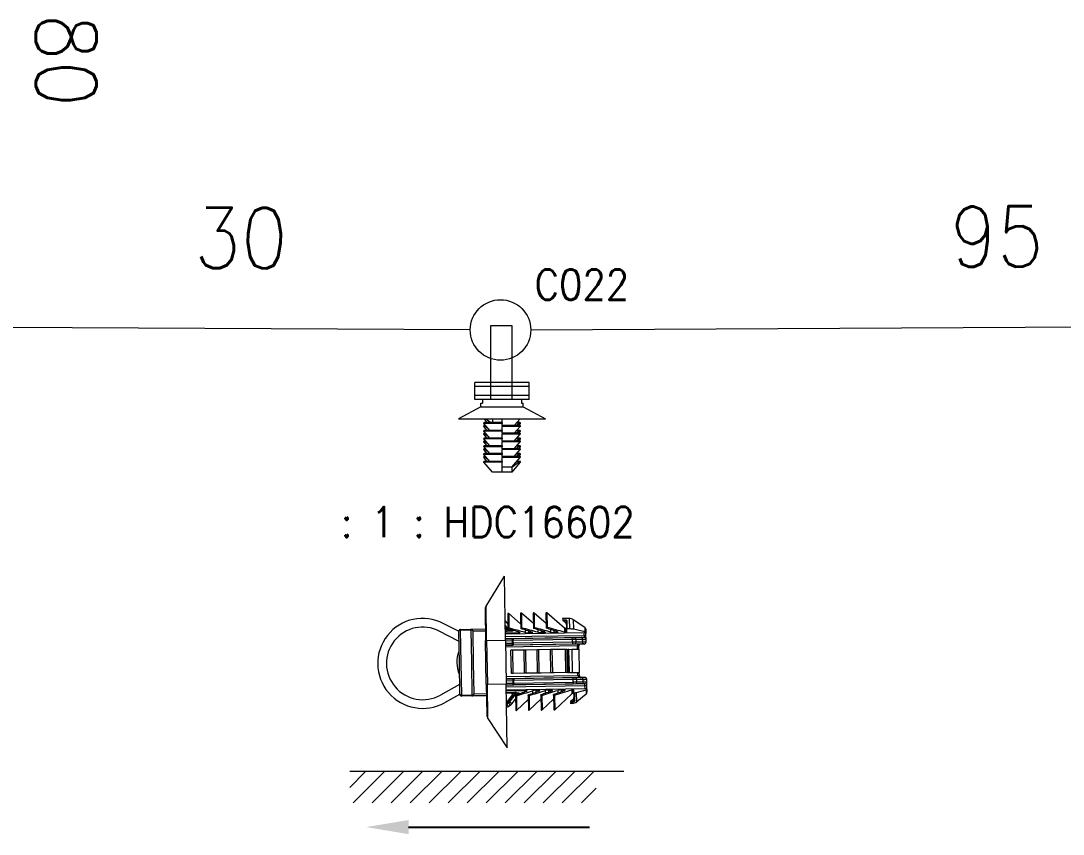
# Model space of a CAD drawing. Header units: inches. Extents: x 47316 to 59086, y 3141 to 11743.
# Drawn here: x 53001.3 to 53087.4, y 9678.4 to 9745.6 of the extents above; entities that cross this region are included whole.
import ezdxf

# ---------------------------------------------------------------- set-up
doc = ezdxf.new("R2010")
doc.units = ezdxf.units.IN
doc.header["$MEASUREMENT"] = 0
doc.styles.get("Standard").update_dxf_attribs({"font": ''})
doc.styles.get('Standard').set_extended_font_data('SimSun')
doc.linetypes.add('_VH_FELT_TAPE', pattern='A,0.4,-0.7,["FELT",Standard,S=0.3,R=0,X=-0.5,Y=-0.15],-0.7', length=1.8)

msp = doc.modelspace()

# ---------------------------------------------------------------- linework, layer by layer
at = {"color": 0, "linetype": '_VH_FELT_TAPE', "lineweight": 15, "ltscale": 5}
for p, q in [((53038.419, 9720.048), (53000.028, 9720.228)), ((53043.419, 9720.05), (53120.137, 9720.461))]:
    msp.add_line(p, q, dxfattribs=at)
at = {"color": 0, "lineweight": 15}
for p, q in [((53041.895, 9720.366), (53040.101, 9720.381)), ((53040.101, 9720.381), (53040.101, 9714.295)), ((53041.895, 9714.295), (53041.895, 9720.366)), ((53039.73, 9697.214), (53041.246, 9699.682)), ((53041.333, 9694.393), (53041.246, 9699.682)), ((53039.642, 9696.891), (53039.683, 9694.366)), ((53039.777, 9694.367), (53039.73, 9697.214)), ((53041.306, 9696.009), (53041.536, 9695.714)), ((53041.522, 9696.571), (53041.541, 9695.391)), ((53041.524, 9696.451), (53041.536, 9695.714)), ((53041.598, 9696.606), (53041.618, 9695.403)), ((53042.586, 9695.745), (53041.598, 9696.606)), ((53042.572, 9696.588), (53042.591, 9695.408)), ((53042.574, 9696.468), (53042.586, 9695.745)), ((53042.648, 9696.623), (53042.667, 9695.42)), ((53043.636, 9695.762), (53042.648, 9696.623)), ((53043.622, 9696.605), (53043.641, 9695.425)), ((53043.624, 9696.485), (53043.636, 9695.762)), ((53043.698, 9696.64), (53043.717, 9695.437)), ((53044.686, 9695.78), (53043.698, 9696.64)), ((53044.672, 9696.622), (53044.691, 9695.442)), ((53044.674, 9696.502), (53044.686, 9695.78)), ((53044.747, 9696.658), (53044.767, 9695.454)), ((53046.204, 9695.388), (53044.747, 9696.658)), ((53046.599, 9696.19), (53046.059, 9696.181)), ((53046.059, 9696.181), (53046.061, 9696.083)), ((53046.061, 9696.083), (53046.211, 9696.085)), ((53046.061, 9696.083), (53046.061, 9696.058)), ((53046.212, 9696.029), (53046.075, 9696.026)), ((53046.214, 9695.905), (53046.077, 9696.025)), ((53046.211, 9696.085), (53046.28, 9696.082)), ((53046.211, 9696.085), (53046.212, 9696.029)), ((53046.295, 9696.017), (53046.212, 9696.029)), ((53046.214, 9695.905), (53046.212, 9696.029)), ((53046.28, 9696.082), (53046.34, 9696.07)), ((53046.338, 9695.993), (53046.295, 9696.017)), ((53046.34, 9696.07), (53046.387, 9696.049)), ((53046.387, 9696.049), (53046.413, 9696.023)), ((53046.413, 9696.023), (53046.422, 9695.992)), ((53046.599, 9696.19), (53046.613, 9695.325)), ((53046.941, 9696.09), (53046.954, 9695.296)), ((53047.898, 9695.454), (53046.941, 9696.09)), ((53037.463, 9694.326), (53035.865, 9695.148)), ((53037.453, 9695.141), (53036.195, 9695.788)), ((53037.628, 9695.292), (53038.467, 9695.306)), ((53037.628, 9695.292), (53037.629, 9695.22)), ((53038.469, 9695.234), (53037.629, 9695.22)), ((53037.673, 9692.533), (53037.629, 9695.22)), ((53038.467, 9695.306), (53039.667, 9695.326)), ((53038.467, 9695.306), (53038.469, 9695.234)), ((53038.469, 9695.234), (53038.513, 9692.546)), ((53039.67, 9695.146), (53038.65, 9695.129)), ((53041.313, 9695.61), (53041.621, 9695.215)), ((53041.315, 9695.46), (53041.508, 9695.213)), ((53041.44, 9695.244), (53041.318, 9695.318)), ((53041.334, 9695.161), (53041.32, 9695.164)), ((53041.471, 9695.141), (53041.321, 9695.138)), ((53041.482, 9695.223), (53041.44, 9695.244)), ((53041.509, 9695.14), (53041.471, 9695.141)), ((53041.508, 9695.213), (53041.482, 9695.223)), ((53041.508, 9695.213), (53041.621, 9695.215)), ((53041.509, 9695.14), (53041.508, 9695.213)), ((53041.622, 9695.142), (53041.509, 9695.14)), ((53041.542, 9695.393), (53041.541, 9695.391)), ((53041.541, 9695.391), (53041.542, 9695.352)), ((53041.543, 9695.394), (53041.542, 9695.393)), ((53041.546, 9695.397), (53041.543, 9695.394)), ((53041.557, 9695.402), (53041.546, 9695.397)), ((53041.587, 9695.406), (53041.557, 9695.402)), ((53041.621, 9695.215), (53041.622, 9695.142)), ((53041.661, 9695.211), (53041.621, 9695.215)), ((53041.671, 9695.144), (53041.622, 9695.142)), ((53041.861, 9695.147), (53041.671, 9695.144)), ((53041.86, 9695.177), (53041.861, 9695.147)), ((53042.592, 9695.41), (53042.591, 9695.408)), ((53042.591, 9695.408), (53042.592, 9695.369)), ((53042.593, 9695.411), (53042.592, 9695.41)), ((53042.596, 9695.414), (53042.593, 9695.411)), ((53042.607, 9695.419), (53042.596, 9695.414)), ((53042.637, 9695.423), (53042.607, 9695.419)), ((53042.962, 9695.245), (53042.966, 9695.033)), ((53043.224, 9695.162), (53043.227, 9695.004)), ((53043.642, 9695.427), (53043.641, 9695.425)), ((53043.641, 9695.425), (53043.642, 9695.387)), ((53043.643, 9695.429), (53043.642, 9695.427)), ((53043.646, 9695.432), (53043.643, 9695.429)), ((53043.656, 9695.436), (53043.646, 9695.432)), ((53043.687, 9695.44), (53043.656, 9695.436)), ((53044.012, 9695.262), (53044.015, 9695.051)), ((53044.274, 9695.179), (53044.277, 9695.021)), ((53044.692, 9695.444), (53044.691, 9695.442)), ((53044.691, 9695.442), (53044.692, 9695.404)), ((53044.696, 9695.449), (53044.692, 9695.446)), ((53044.692, 9695.446), (53044.692, 9695.444)), ((53044.706, 9695.453), (53044.696, 9695.449)), ((53044.737, 9695.458), (53044.706, 9695.453)), ((53045.062, 9695.28), (53045.065, 9695.068)), ((53045.324, 9695.196), (53045.327, 9695.039)), ((53046.204, 9695.388), (53046.21, 9695.058)), ((53046.316, 9695.817), (53046.214, 9695.905)), ((53046.312, 9695.375), (53046.245, 9695.374)), ((53046.245, 9695.374), (53046.25, 9695.054)), ((53046.312, 9695.375), (53046.318, 9695.055)), ((53046.357, 9695.967), (53046.338, 9695.993)), ((53046.363, 9695.938), (53046.357, 9695.967)), ((53046.363, 9695.938), (53046.374, 9695.301)), ((53046.376, 9695.307), (53046.374, 9695.303)), ((53046.374, 9695.303), (53046.374, 9695.301)), ((53046.374, 9695.301), (53046.377, 9695.076)), ((53046.381, 9695.311), (53046.376, 9695.307)), ((53046.398, 9695.317), (53046.381, 9695.311)), ((53046.433, 9695.322), (53046.398, 9695.317)), ((53046.433, 9695.322), (53046.422, 9695.992)), ((53046.613, 9695.325), (53046.433, 9695.322)), ((53047.898, 9695.454), (53047.904, 9695.099)), ((53047.979, 9695.307), (53047.983, 9695.05)), ((53037.451, 9695.109), (53037.493, 9692.53)), ((53038.693, 9692.549), (53038.65, 9695.129)), ((53039.683, 9694.366), (53039.777, 9694.367)), ((53039.742, 9690.766), (53039.683, 9694.366)), ((53039.777, 9694.367), (53041.333, 9694.393)), ((53039.777, 9694.367), (53039.836, 9690.768)), ((53042.427, 9694.991), (53041.323, 9694.973)), ((53047.834, 9695.01), (53041.324, 9694.903)), ((53047.838, 9694.768), (53041.328, 9694.662)), ((53047.84, 9694.618), (53041.331, 9694.512)), ((53041.331, 9694.502), (53041.89, 9694.512)), ((53041.333, 9694.393), (53041.392, 9690.793)), ((53041.334, 9694.352), (53041.906, 9694.362)), ((53041.89, 9694.512), (53041.958, 9694.513)), ((53041.906, 9694.362), (53041.961, 9694.363)), ((53041.91, 9694.147), (53041.906, 9694.362)), ((53046.858, 9694.593), (53041.958, 9694.513)), ((53041.958, 9694.513), (53041.961, 9694.363)), ((53046.861, 9694.443), (53041.961, 9694.363)), ((53041.964, 9694.148), (53041.961, 9694.363)), ((53042.427, 9694.991), (53042.426, 9695.064)), ((53042.482, 9694.998), (53042.427, 9694.991)), ((53042.503, 9695.006), (53042.482, 9694.998)), ((53042.513, 9695.013), (53042.503, 9695.006)), ((53042.515, 9695.017), (53042.513, 9695.013)), ((53042.517, 9695.023), (53042.515, 9695.017)), ((53042.516, 9695.027), (53042.517, 9695.023)), ((53043.477, 9695.008), (53043.227, 9695.004)), ((53043.477, 9695.008), (53043.476, 9695.081)), ((53043.532, 9695.016), (53043.477, 9695.008)), ((53043.553, 9695.024), (53043.532, 9695.016)), ((53043.562, 9695.031), (53043.553, 9695.024)), ((53043.565, 9695.034), (53043.562, 9695.031)), ((53043.567, 9695.04), (53043.565, 9695.034)), ((53043.566, 9695.045), (53043.567, 9695.04)), ((53044.527, 9695.026), (53044.277, 9695.021)), ((53044.527, 9695.026), (53044.526, 9695.099)), ((53044.582, 9695.033), (53044.527, 9695.026)), ((53044.603, 9695.041), (53044.582, 9695.033)), ((53044.612, 9695.048), (53044.603, 9695.041)), ((53044.615, 9695.052), (53044.612, 9695.048)), ((53044.615, 9695.062), (53044.617, 9695.057)), ((53044.617, 9695.057), (53044.615, 9695.052)), ((53045.577, 9695.043), (53045.327, 9695.039)), ((53045.577, 9695.043), (53045.576, 9695.116)), ((53045.634, 9695.051), (53045.577, 9695.043)), ((53045.653, 9695.058), (53045.634, 9695.051)), ((53045.641, 9695.095), (53045.661, 9695.085)), ((53045.662, 9695.065), (53045.653, 9695.058)), ((53045.661, 9695.085), (53045.665, 9695.079)), ((53045.665, 9695.069), (53045.662, 9695.065)), ((53045.665, 9695.079), (53045.666, 9695.074)), ((53045.666, 9695.074), (53045.665, 9695.069)), ((53046.318, 9695.055), (53046.25, 9695.054)), ((53046.354, 9695.06), (53046.318, 9695.055)), ((53046.368, 9695.065), (53046.354, 9695.06)), ((53046.374, 9695.07), (53046.368, 9695.065)), ((53046.376, 9695.072), (53046.374, 9695.07)), ((53046.377, 9695.076), (53046.376, 9695.072)), ((53047.096, 9694.598), (53046.858, 9694.593)), ((53046.861, 9694.443), (53046.858, 9694.593)), ((53047.178, 9694.449), (53046.861, 9694.443)), ((53046.864, 9694.228), (53046.861, 9694.443)), ((53047.629, 9694.609), (53047.096, 9694.598)), ((53047.711, 9694.461), (53047.178, 9694.449)), ((53047.182, 9694.233), (53047.178, 9694.449)), ((53047.714, 9694.239), (53047.711, 9694.461)), ((53047.838, 9694.768), (53047.834, 9695.01)), ((53047.988, 9694.771), (53047.838, 9694.768)), ((53047.838, 9694.768), (53047.84, 9694.618)), ((53047.84, 9694.616), (53047.84, 9694.618)), ((53047.954, 9695.083), (53047.904, 9695.099)), ((53047.974, 9695.069), (53047.954, 9695.083)), ((53047.979, 9695.062), (53047.974, 9695.069)), ((53047.983, 9695.05), (53047.979, 9695.062)), ((53047.983, 9695.05), (53047.984, 9694.962)), ((53047.988, 9694.771), (53047.984, 9694.962)), ((53047.992, 9694.471), (53047.988, 9694.771)), ((53047.992, 9694.469), (53047.992, 9694.471)), ((53047.996, 9694.24), (53047.992, 9694.469)), ((53041.337, 9694.138), (53041.91, 9694.147)), ((53041.339, 9693.988), (53041.899, 9693.997)), ((53047.549, 9694.08), (53041.34, 9693.978)), ((53047.281, 9693.926), (53041.342, 9693.828)), ((53041.933, 9693.563), (53041.788, 9693.56)), ((53041.819, 9691.641), (53041.788, 9693.56)), ((53041.899, 9693.997), (53041.967, 9693.998)), ((53041.91, 9694.147), (53041.964, 9694.148)), ((53042.867, 9693.578), (53041.933, 9693.563)), ((53041.964, 9691.643), (53041.933, 9693.563)), ((53046.864, 9694.228), (53041.964, 9694.148)), ((53041.964, 9694.148), (53041.967, 9693.998)), ((53046.866, 9694.078), (53041.967, 9693.998)), ((53043.013, 9693.58), (53042.867, 9693.578)), ((53042.899, 9691.658), (53042.867, 9693.578)), ((53043.947, 9693.596), (53043.013, 9693.58)), ((53043.044, 9691.661), (53043.013, 9693.58)), ((53044.093, 9693.598), (53043.947, 9693.596)), ((53043.979, 9691.676), (53043.947, 9693.596)), ((53045.057, 9693.614), (53044.093, 9693.598)), ((53044.124, 9691.678), (53044.093, 9693.598)), ((53045.202, 9693.616), (53045.057, 9693.614)), ((53045.089, 9691.694), (53045.057, 9693.614)), ((53046.29, 9693.634), (53045.202, 9693.616)), ((53045.234, 9691.697), (53045.202, 9693.616)), ((53046.419, 9693.636), (53046.29, 9693.634)), ((53046.321, 9691.714), (53046.29, 9693.634)), ((53046.419, 9693.636), (53046.506, 9693.638)), ((53046.451, 9691.717), (53046.419, 9693.636)), ((53046.582, 9693.639), (53046.506, 9693.638)), ((53046.537, 9691.718), (53046.506, 9693.638)), ((53046.582, 9693.639), (53046.806, 9693.643)), ((53046.614, 9691.719), (53046.582, 9693.639)), ((53046.806, 9693.643), (53047.406, 9693.652)), ((53046.806, 9693.643), (53046.837, 9691.723)), ((53047.182, 9694.233), (53046.864, 9694.227)), ((53046.864, 9694.228), (53046.866, 9694.078)), ((53047.105, 9694.081), (53046.866, 9694.078)), ((53047.637, 9694.087), (53047.105, 9694.081)), ((53047.714, 9694.239), (53047.182, 9694.233)), ((53047.29, 9693.963), (53047.281, 9693.926)), ((53047.401, 9693.927), (53047.281, 9693.926)), ((53047.281, 9693.926), (53047.281, 9693.923)), ((53047.401, 9693.925), (53047.281, 9693.923)), ((53047.286, 9693.651), (53047.281, 9693.923)), ((53047.313, 9693.997), (53047.29, 9693.963)), ((53047.348, 9694.026), (53047.313, 9693.997)), ((53047.392, 9694.049), (53047.348, 9694.026)), ((53047.464, 9694.071), (53047.392, 9694.049)), ((53047.401, 9693.926), (53047.401, 9693.925)), ((53047.406, 9693.652), (53047.401, 9693.925)), ((53047.406, 9693.652), (53047.437, 9691.733)), ((53047.54, 9694.08), (53047.464, 9694.071)), ((53047.549, 9694.08), (53047.54, 9694.08)), ((53047.549, 9694.08), (53047.549, 9694.075)), ((53047.849, 9694.08), (53047.549, 9694.075)), ((53047.849, 9694.087), (53047.849, 9694.08)), ((53047.996, 9694.24), (53047.996, 9694.232)), ((53038.735, 9689.97), (53038.693, 9692.549)), ((53037.493, 9692.53), (53037.535, 9689.95)), ((53037.717, 9689.845), (53037.673, 9692.533)), ((53038.513, 9692.546), (53038.557, 9689.859)), ((53045.212, 9691.696), (53044.124, 9691.678)), ((53045.234, 9691.697), (53045.089, 9691.694)), ((53045.362, 9691.699), (53045.212, 9691.696)), ((53046.321, 9691.714), (53045.234, 9691.697)), ((53046.451, 9691.717), (53046.321, 9691.714)), ((53046.451, 9691.717), (53046.537, 9691.718)), ((53046.614, 9691.719), (53046.537, 9691.718)), ((53046.614, 9691.719), (53046.837, 9691.723)), ((53046.837, 9691.723), (53047.437, 9691.733)), ((53047.322, 9691.458), (53047.317, 9691.731)), ((53047.442, 9691.46), (53047.437, 9691.733)), ((53047.322, 9691.456), (53041.383, 9691.358)), ((53047.594, 9691.31), (53041.385, 9691.208)), ((53041.385, 9691.198), (53041.945, 9691.208)), ((53041.388, 9691.048), (53041.961, 9691.058)), ((53041.391, 9690.834), (53041.964, 9690.843)), ((53041.964, 9691.643), (53041.819, 9691.641)), ((53041.945, 9691.208), (53042.012, 9691.209)), ((53041.961, 9691.058), (53042.015, 9691.059)), ((53041.964, 9690.843), (53041.961, 9691.058)), ((53043.052, 9691.661), (53041.964, 9691.643)), ((53041.964, 9690.843), (53042.018, 9690.844)), ((53046.912, 9691.29), (53042.012, 9691.209)), ((53042.012, 9691.209), (53042.015, 9691.059)), ((53046.915, 9691.14), (53042.015, 9691.059)), ((53042.018, 9690.844), (53042.015, 9691.059)), ((53042.018, 9690.844), (53046.918, 9690.925)), ((53042.018, 9690.844), (53042.021, 9690.694)), ((53043.044, 9691.661), (53042.899, 9691.658)), ((53044.132, 9691.678), (53043.044, 9691.661)), ((53043.202, 9691.663), (53043.052, 9691.661)), ((53044.124, 9691.678), (53043.979, 9691.676)), ((53044.282, 9691.681), (53044.132, 9691.678)), ((53047.151, 9691.294), (53046.912, 9691.29)), ((53046.915, 9691.14), (53046.912, 9691.29)), ((53047.233, 9691.146), (53046.915, 9691.14)), ((53046.918, 9690.925), (53046.915, 9691.14)), ((53047.236, 9690.929), (53046.918, 9690.925)), ((53046.918, 9690.925), (53046.921, 9690.775)), ((53047.683, 9691.306), (53047.151, 9691.294)), ((53047.765, 9691.157), (53047.233, 9691.146)), ((53047.236, 9690.929), (53047.233, 9691.146)), ((53047.768, 9690.935), (53047.236, 9690.929)), ((53047.442, 9691.46), (53047.322, 9691.458)), ((53047.442, 9691.459), (53047.322, 9691.456)), ((53047.322, 9691.458), (53047.322, 9691.456)), ((53047.322, 9691.456), (53047.33, 9691.421)), ((53047.33, 9691.421), (53047.352, 9691.39)), ((53047.352, 9691.39), (53047.387, 9691.361)), ((53047.387, 9691.361), (53047.43, 9691.339)), ((53047.43, 9691.339), (53047.505, 9691.318)), ((53047.442, 9691.46), (53047.442, 9691.459)), ((53047.505, 9691.318), (53047.585, 9691.31)), ((53047.585, 9691.31), (53047.594, 9691.31)), ((53047.894, 9691.32), (53047.594, 9691.315)), ((53047.594, 9691.31), (53047.594, 9691.315)), ((53047.768, 9690.935), (53047.765, 9691.157)), ((53047.894, 9691.313), (53047.894, 9691.32)), ((53048.047, 9691.165), (53048.047, 9691.173)), ((53048.05, 9690.936), (53048.047, 9691.165)), ((53048.05, 9690.936), (53048.051, 9690.934)), ((53048.055, 9690.634), (53048.051, 9690.934)), ((53037.522, 9690.733), (53035.953, 9689.859)), ((53038.735, 9689.97), (53039.755, 9689.986)), ((53039.742, 9690.766), (53039.836, 9690.768)), ((53039.742, 9690.766), (53039.784, 9688.242)), ((53039.836, 9690.768), (53041.392, 9690.793)), ((53039.883, 9687.921), (53039.836, 9690.768)), ((53041.479, 9685.504), (53041.392, 9690.793)), ((53047.903, 9690.782), (53041.394, 9690.675)), ((53041.394, 9690.684), (53041.953, 9690.693)), ((53047.905, 9690.632), (53041.396, 9690.525)), ((53041.4, 9690.283), (53047.909, 9690.39)), ((53041.401, 9690.213), (53043.03, 9690.24)), ((53042.058, 9690.059), (53041.404, 9690.048)), ((53041.82, 9690.011), (53041.405, 9690.004)), ((53042.097, 9689.988), (53041.639, 9689.381)), ((53041.676, 9689.281), (53042.212, 9689.99)), ((53041.82, 9690.011), (53041.821, 9690.011)), ((53041.821, 9690.011), (53041.824, 9690.012)), ((53041.824, 9690.012), (53041.843, 9690.014)), ((53041.843, 9690.014), (53041.999, 9690.049)), ((53041.953, 9690.693), (53042.021, 9690.694)), ((53041.999, 9690.049), (53042.058, 9690.059)), ((53046.921, 9690.775), (53042.021, 9690.694)), ((53042.058, 9690.059), (53042.096, 9690.061)), ((53042.071, 9689.976), (53042.097, 9689.988)), ((53042.21, 9690.063), (53042.096, 9690.061)), ((53042.097, 9689.988), (53042.096, 9690.061)), ((53042.212, 9689.99), (53042.097, 9689.988)), ((53042.21, 9690.063), (53042.313, 9690.057)), ((53042.21, 9690.063), (53042.212, 9689.99)), ((53042.212, 9689.99), (53042.281, 9689.997)), ((53042.281, 9689.997), (53042.349, 9689.993)), ((53042.313, 9690.057), (53042.408, 9690.035)), ((53042.349, 9689.993), (53042.406, 9689.974)), ((53042.406, 9689.974), (53042.433, 9689.955)), ((53042.408, 9690.035), (53042.447, 9690.019)), ((53043.088, 9690.234), (53043.03, 9690.24)), ((53043.03, 9690.24), (53043.032, 9690.167)), ((53043.107, 9690.227), (53043.088, 9690.234)), ((53043.096, 9690.19), (53043.116, 9690.201)), ((53043.117, 9690.22), (53043.107, 9690.227)), ((53043.116, 9690.201), (53043.12, 9690.207)), ((53043.119, 9690.217), (53043.117, 9690.22)), ((53043.121, 9690.211), (53043.119, 9690.217)), ((53043.12, 9690.207), (53043.121, 9690.211)), ((53043.57, 9690.215), (53043.573, 9690.004)), ((53043.83, 9690.253), (53044.08, 9690.257)), ((53043.83, 9690.253), (53043.833, 9690.095)), ((53044.138, 9690.251), (53044.08, 9690.257)), ((53044.08, 9690.257), (53044.082, 9690.184)), ((53044.157, 9690.244), (53044.138, 9690.251)), ((53044.146, 9690.207), (53044.165, 9690.218)), ((53044.166, 9690.238), (53044.157, 9690.244)), ((53044.165, 9690.218), (53044.17, 9690.224)), ((53044.169, 9690.234), (53044.166, 9690.238)), ((53044.171, 9690.229), (53044.169, 9690.234)), ((53044.17, 9690.224), (53044.171, 9690.229)), ((53044.62, 9690.233), (53044.623, 9690.021)), ((53044.88, 9690.27), (53045.13, 9690.275)), ((53044.88, 9690.27), (53044.883, 9690.113)), ((53045.188, 9690.269), (53045.13, 9690.275)), ((53045.13, 9690.275), (53045.131, 9690.202)), ((53045.207, 9690.261), (53045.188, 9690.269)), ((53045.196, 9690.225), (53045.215, 9690.235)), ((53045.216, 9690.255), (53045.207, 9690.261)), ((53045.215, 9690.235), (53045.22, 9690.242)), ((53045.219, 9690.251), (53045.216, 9690.255)), ((53045.221, 9690.246), (53045.219, 9690.251)), ((53045.22, 9690.242), (53045.221, 9690.246)), ((53046.818, 9689.967), (53045.404, 9688.651)), ((53045.669, 9690.25), (53045.673, 9690.038)), ((53045.93, 9690.288), (53046.18, 9690.292)), ((53045.93, 9690.288), (53045.932, 9690.13)), ((53046.238, 9690.286), (53046.18, 9690.292)), ((53046.18, 9690.292), (53046.181, 9690.219)), ((53046.257, 9690.279), (53046.238, 9690.286)), ((53046.246, 9690.242), (53046.265, 9690.253)), ((53046.266, 9690.272), (53046.257, 9690.279)), ((53046.265, 9690.253), (53046.27, 9690.259)), ((53046.269, 9690.269), (53046.266, 9690.272)), ((53046.271, 9690.263), (53046.269, 9690.269)), ((53046.27, 9690.259), (53046.271, 9690.263)), ((53046.813, 9690.297), (53046.818, 9689.967)), ((53046.853, 9690.303), (53046.921, 9690.304)), ((53046.853, 9690.303), (53046.858, 9689.983)), ((53046.926, 9689.984), (53046.858, 9689.983)), ((53047.159, 9690.778), (53046.921, 9690.775)), ((53046.958, 9690.3), (53046.921, 9690.304)), ((53046.921, 9690.304), (53046.926, 9689.984)), ((53046.972, 9690.295), (53046.958, 9690.3)), ((53046.978, 9690.291), (53046.972, 9690.295)), ((53046.98, 9690.289), (53046.978, 9690.291)), ((53046.981, 9690.285), (53046.98, 9690.289)), ((53046.985, 9690.073), (53046.981, 9690.285)), ((53046.984, 9690.073), (53046.994, 9689.471)), ((53046.985, 9690.073), (53046.985, 9690.071)), ((53046.985, 9690.071), (53046.987, 9690.068)), ((53046.987, 9690.068), (53046.99, 9690.065)), ((53046.99, 9690.065), (53047.002, 9690.059)), ((53047.002, 9690.059), (53047.045, 9690.054)), ((53047.045, 9690.054), (53047.068, 9690.056)), ((53047.078, 9689.423), (53047.068, 9690.056)), ((53047.691, 9690.784), (53047.159, 9690.778)), ((53047.223, 9689.309), (53047.21, 9690.086)), ((53047.903, 9690.784), (53047.903, 9690.782)), ((53047.905, 9690.632), (53047.903, 9690.782)), ((53048.055, 9690.634), (53047.905, 9690.632)), ((53047.909, 9690.39), (53047.905, 9690.632)), ((53048.036, 9690.321), (53047.993, 9690.303)), ((53047.993, 9690.303), (53047.999, 9689.948)), ((53048.053, 9690.334), (53048.036, 9690.321)), ((53048.057, 9690.341), (53048.053, 9690.334)), ((53048.059, 9690.443), (53048.055, 9690.634)), ((53048.06, 9690.352), (53048.057, 9690.341)), ((53048.06, 9690.352), (53048.059, 9690.443)), ((53048.06, 9690.352), (53048.064, 9690.09)), ((53037.539, 9689.918), (53036.303, 9689.23)), ((53037.717, 9689.845), (53038.557, 9689.859)), ((53037.717, 9689.845), (53037.718, 9689.773)), ((53038.558, 9689.787), (53037.718, 9689.773)), ((53038.557, 9689.859), (53038.558, 9689.787)), ((53039.758, 9689.806), (53038.558, 9689.787)), ((53041.473, 9689.354), (53041.429, 9689.329)), ((53041.429, 9689.329), (53041.472, 9689.25)), ((53041.457, 9689.139), (53041.611, 9689.224)), ((53041.573, 9688.929), (53041.457, 9689.139)), ((53041.517, 9689.275), (53041.472, 9689.25)), ((53041.473, 9689.354), (53041.517, 9689.275)), ((53041.893, 9689.867), (53041.568, 9689.435)), ((53041.639, 9689.381), (53041.568, 9689.435)), ((53041.727, 9689.014), (53041.611, 9689.224)), ((53041.868, 9689.136), (53041.677, 9689.281)), ((53041.868, 9689.136), (53042.163, 9689.527)), ((53041.893, 9689.867), (53041.895, 9689.869)), ((53041.895, 9689.869), (53041.97, 9689.921)), ((53042.158, 9689.812), (53042.158, 9689.85)), ((53042.159, 9689.81), (53042.158, 9689.812)), ((53042.158, 9689.812), (53042.178, 9688.632)), ((53042.16, 9689.808), (53042.159, 9689.81)), ((53042.163, 9689.805), (53042.16, 9689.808)), ((53042.174, 9689.801), (53042.163, 9689.805)), ((53042.204, 9689.798), (53042.174, 9689.801)), ((53042.235, 9689.802), (53042.254, 9688.599)), ((53043.214, 9689.492), (53042.254, 9688.599)), ((53043.208, 9689.829), (53043.207, 9689.867)), ((53043.209, 9689.827), (53043.208, 9689.829)), ((53043.208, 9689.829), (53043.227, 9688.649)), ((53043.21, 9689.825), (53043.209, 9689.827)), ((53043.213, 9689.823), (53043.21, 9689.825)), ((53043.224, 9689.818), (53043.213, 9689.823)), ((53043.254, 9689.815), (53043.224, 9689.818)), ((53043.284, 9689.819), (53043.304, 9688.616)), ((53044.263, 9689.509), (53043.304, 9688.616)), ((53044.258, 9689.846), (53044.257, 9689.885)), ((53044.258, 9689.844), (53044.258, 9689.846)), ((53044.258, 9689.846), (53044.277, 9688.666)), ((53044.259, 9689.843), (53044.258, 9689.844)), ((53044.263, 9689.84), (53044.259, 9689.843)), ((53044.273, 9689.836), (53044.263, 9689.84)), ((53044.304, 9689.832), (53044.273, 9689.836)), ((53044.334, 9689.837), (53044.354, 9688.633)), ((53045.313, 9689.526), (53044.354, 9688.633)), ((53045.308, 9689.863), (53045.307, 9689.902)), ((53045.308, 9689.861), (53045.308, 9689.863)), ((53045.308, 9689.863), (53045.327, 9688.683)), ((53045.309, 9689.86), (53045.308, 9689.861)), ((53045.313, 9689.857), (53045.309, 9689.86)), ((53045.323, 9689.853), (53045.313, 9689.857)), ((53045.354, 9689.85), (53045.323, 9689.853)), ((53045.384, 9689.854), (53045.404, 9688.651)), ((53046.697, 9689.293), (53046.698, 9689.268)), ((53046.848, 9689.271), (53046.698, 9689.268)), ((53046.698, 9689.268), (53046.699, 9689.17)), ((53046.851, 9689.173), (53046.699, 9689.17)), ((53046.71, 9689.325), (53046.847, 9689.327)), ((53046.845, 9689.45), (53046.712, 9689.327)), ((53046.845, 9689.45), (53046.944, 9689.543)), ((53046.847, 9689.327), (53046.845, 9689.45)), ((53046.847, 9689.327), (53046.848, 9689.327)), ((53046.847, 9689.327), (53046.848, 9689.271)), ((53046.848, 9689.327), (53046.889, 9689.334)), ((53046.85, 9689.271), (53046.848, 9689.327)), ((53046.85, 9689.271), (53046.848, 9689.271)), ((53046.919, 9689.28), (53046.85, 9689.271)), ((53046.85, 9689.271), (53046.851, 9689.173)), ((53046.889, 9689.334), (53046.925, 9689.352)), ((53046.983, 9689.305), (53046.919, 9689.28)), ((53046.925, 9689.352), (53046.966, 9689.391)), ((53046.966, 9689.391), (53046.989, 9689.436)), ((53047.032, 9689.339), (53046.983, 9689.305)), ((53046.989, 9689.436), (53046.994, 9689.471)), ((53047.066, 9689.381), (53047.032, 9689.339)), ((53047.078, 9689.423), (53047.066, 9689.381)), ((53047.999, 9689.948), (53047.223, 9689.309)), ((53041.573, 9688.929), (53041.727, 9689.014)), ((53039.883, 9687.921), (53041.479, 9685.504)), ((53028.462, 9683.571), (53051.118, 9683.571, 0)), ((53028.462, 9682.232), (53029.801, 9683.571)), ((53028.744, 9680.942), (53031.372, 9683.571)), ((53030.316, 9680.942), (53032.944, 9683.571)), ((53031.887, 9680.942), (53034.515, 9683.571)), ((53033.459, 9680.942), (53036.087, 9683.571)), ((53035.03, 9680.942), (53037.658, 9683.571)), ((53036.602, 9680.942), (53039.23, 9683.571)), ((53038.173, 9680.942), (53040.801, 9683.571)), ((53039.745, 9680.942), (53042.373, 9683.571)), ((53041.316, 9680.942), (53043.945, 9683.571)), ((53042.888, 9680.942), (53045.516, 9683.571)), ((53044.459, 9680.942), (53047.088, 9683.571)), ((53046.031, 9680.942), (53048.659, 9683.571)), ((53047.603, 9680.942), (53048.824, 9682.164))]:
    msp.add_line(p, q, dxfattribs=at)
at = {"color": 0, "linetype": 'ByBlock', "lineweight": 15, "ltscale": 0.28}
for p, q in [((53043.288, 9715.695), (53038.808, 9715.695)), ((53043.288, 9715.361), (53038.808, 9715.361)), ((53043.288, 9714.628), (53038.808, 9714.628)), ((53043.288, 9714.295), (53038.808, 9714.295))]:
    msp.add_line(p, q, dxfattribs=at)
at = {"color": 0, "linetype": 'ByBlock', "lineweight": 15, "ltscale": 0.020837}
for p, q in [((53038.808, 9715.361), (53038.808, 9715.695)), ((53043.288, 9715.361), (53043.288, 9715.695)), ((53038.808, 9714.295), (53038.808, 9714.628)), ((53043.288, 9714.295), (53043.288, 9714.628))]:
    msp.add_line(p, q, dxfattribs=at)
at = {"color": 0, "linetype": 'ByBlock', "lineweight": 15, "ltscale": 0.045825}
for p, q in [((53038.808, 9714.628), (53038.808, 9715.361)), ((53043.288, 9714.628), (53043.288, 9715.361))]:
    msp.add_line(p, q, dxfattribs=at)
at = {"color": 0, "linetype": 'ByBlock', "lineweight": 15, "ltscale": 0.0025}
for p, q in [((53043.328, 9715.295), (53043.288, 9715.295)), ((53043.328, 9714.775), (53043.288, 9714.775))]:
    msp.add_line(p, q, dxfattribs=at)
at = {"color": 0, "linetype": 'ByBlock', "lineweight": 15, "ltscale": 0.01875}
for p, q in [((53039.424, 9714.295), (53039.424, 9713.995)), ((53042.671, 9714.295), (53042.671, 9713.995)), ((53042.671, 9714.295), (53042.671, 9713.995)), ((53039.288, 9713.695), (53039.288, 9713.995)), ((53042.808, 9713.695), (53042.808, 9713.995))]:
    msp.add_line(p, q, dxfattribs=at)
at = {"color": 0, "linetype": 'ByBlock', "lineweight": 15, "ltscale": 0.130887}
for p, q in [((53039.288, 9713.695), (53037.448, 9712.695)), ((53042.808, 9713.695), (53044.648, 9712.695))]:
    msp.add_line(p, q, dxfattribs=at)
at = {"color": 0, "linetype": 'ByBlock', "lineweight": 15, "ltscale": 0.008542}
for p, q in [((53039.288, 9713.995), (53039.424, 9713.995)), ((53042.671, 9713.995), (53042.808, 9713.995))]:
    msp.add_line(p, q, dxfattribs=at)
at = {"color": 0, "linetype": 'ByBlock', "lineweight": 15, "ltscale": 0.206534}
msp.add_line((53039.288, 9713.695), (53042.592, 9713.695), dxfattribs=at)
at = {"color": 0, "linetype": 'ByBlock', "lineweight": 15, "ltscale": 0.013466}
msp.add_line((53042.592, 9713.695), (53042.808, 9713.695), dxfattribs=at)
at = {"color": 0, "linetype": 'ByBlock', "lineweight": 15, "ltscale": 0.422456}
msp.add_line((53037.448, 9712.695), (53044.207, 9712.695), dxfattribs=at)
at = {"color": 0, "linetype": 'ByBlock', "lineweight": 15, "ltscale": 0.026545}
msp.add_line((53039.829, 9712.375), (53039.55, 9712.695), dxfattribs=at)
at = {"color": 0, "linetype": 'ByBlock', "lineweight": 15, "ltscale": 0.0925}
for p, q in [((53041.048, 9712.375), (53039.568, 9712.375)), ((53041.048, 9711.735), (53039.568, 9711.735)), ((53042.528, 9712.135), (53041.048, 9712.135)), ((53041.048, 9711.095), (53039.568, 9711.095)), ((53042.528, 9711.495), (53041.048, 9711.495)), ((53042.528, 9710.855), (53041.048, 9710.855)), ((53041.048, 9710.455), (53039.568, 9710.455)), ((53041.048, 9709.815), (53039.568, 9709.815)), ((53042.528, 9710.215), (53041.048, 9710.215)), ((53041.048, 9709.175), (53039.568, 9709.175)), ((53042.528, 9709.575), (53041.048, 9709.575))]:
    msp.add_line(p, q, dxfattribs=at)
at = {"color": 0, "linetype": 'ByBlock', "lineweight": 15, "ltscale": 0.034243}
msp.add_line((53039.692, 9712.695), (53040.137, 9712.375), dxfattribs=at)
at = {"color": 0, "linetype": 'ByBlock', "lineweight": 15, "ltscale": 0.02}
msp.add_line((53040.248, 9712.695), (53040.248, 9712.375), dxfattribs=at)
at = {"color": 0, "linetype": 'ByBlock', "lineweight": 15, "ltscale": 0.035001}
msp.add_line((53041.048, 9712.135), (53041.048, 9712.695), dxfattribs=at)
at = {"color": 0, "linetype": 'ByBlock', "lineweight": 15, "ltscale": 0.004144}
for p, q in [((53041.048, 9712.375), (53041.048, 9712.308)), ((53041.048, 9711.495), (53041.048, 9711.428)), ((53041.048, 9711.095), (53041.048, 9711.028)), ((53041.048, 9710.855), (53041.048, 9710.788)), ((53041.048, 9710.455), (53041.048, 9710.388)), ((53041.048, 9710.215), (53041.048, 9710.148)), ((53041.048, 9709.575), (53041.048, 9709.508)), ((53041.048, 9709.175), (53041.048, 9709.108))]:
    msp.add_line(p, q, dxfattribs=at)
at = {"color": 0, "linetype": 'ByBlock', "lineweight": 15, "ltscale": 0.046455}
msp.add_line((53042.057, 9712.135), (53042.546, 9712.695), dxfattribs=at)
at = {"color": 0, "linetype": 'ByBlock', "lineweight": 15, "ltscale": 0.024877}
for p, q in [((53042.181, 9712.135), (53042.504, 9712.367)), ((53042.181, 9711.495), (53042.504, 9711.727)), ((53042.181, 9710.215), (53042.504, 9710.447)), ((53042.181, 9709.575), (53042.504, 9709.807))]:
    msp.add_line(p, q, dxfattribs=at)
at = {"color": 0, "linetype": 'ByBlock', "lineweight": 15, "ltscale": 0.015256}
for p, q in [((53042.26, 9712.367), (53042.504, 9712.367)), ((53042.26, 9711.727), (53042.504, 9711.727)), ((53042.26, 9711.087), (53042.504, 9711.087)), ((53042.26, 9710.447), (53042.504, 9710.447)), ((53042.26, 9709.807), (53042.504, 9709.807)), ((53042.26, 9709.167), (53042.504, 9709.167))]:
    msp.add_line(p, q, dxfattribs=at)
at = {"color": 0, "linetype": 'ByBlock', "lineweight": 15, "ltscale": 0.016319}
for p, q in [((53042.528, 9712.375), (53042.267, 9712.375)), ((53042.528, 9711.735), (53042.267, 9711.735)), ((53042.528, 9711.095), (53042.267, 9711.095)), ((53042.528, 9710.455), (53042.267, 9710.455)), ((53042.528, 9709.815), (53042.267, 9709.815)), ((53042.528, 9709.175), (53042.267, 9709.175))]:
    msp.add_line(p, q, dxfattribs=at)
at = {"color": 0, "linetype": 'ByBlock', "lineweight": 15, "ltscale": 0.027544}
msp.add_line((53044.207, 9712.695), (53044.648, 9712.695), dxfattribs=at)
at = {"color": 0, "linetype": 'ByBlock', "lineweight": 15, "ltscale": 0.094383}
for p, q in [((53041.048, 9712.308), (53039.538, 9712.308)), ((53041.048, 9711.668), (53039.538, 9711.668)), ((53042.558, 9712.068), (53041.048, 9712.068)), ((53041.048, 9711.028), (53039.538, 9711.028)), ((53042.558, 9711.428), (53041.048, 9711.428)), ((53042.558, 9710.788), (53041.048, 9710.788)), ((53041.048, 9710.388), (53039.538, 9710.388)), ((53042.558, 9710.148), (53041.048, 9710.148)), ((53041.048, 9709.748), (53039.538, 9709.748)), ((53041.048, 9709.108), (53039.538, 9709.108)), ((53042.558, 9709.508), (53041.048, 9709.508))]:
    msp.add_line(p, q, dxfattribs=at)
at = {"color": 0, "linetype": 'ByBlock', "lineweight": 15, "ltscale": 0.031825}
for p, q in [((53039.872, 9711.925), (53039.538, 9712.308)), ((53039.872, 9710.645), (53039.538, 9711.028)), ((53039.872, 9710.005), (53039.538, 9710.388))]:
    msp.add_line(p, q, dxfattribs=at)
at = {"color": 0, "linetype": 'ByBlock', "lineweight": 15, "ltscale": 0.027682}
msp.add_line((53039.829, 9711.735), (53039.538, 9712.068), dxfattribs=at)
at = {"color": 0, "linetype": 'ByBlock', "lineweight": 15, "ltscale": 0.031826}
for p, q in [((53039.872, 9711.285), (53039.538, 9711.668)), ((53039.872, 9709.365), (53039.538, 9709.748))]:
    msp.add_line(p, q, dxfattribs=at)
at = {"color": 0, "linetype": 'ByBlock', "lineweight": 15, "ltscale": 0.007573}
for p, q in [((53039.689, 9712.135), (53039.568, 9712.135)), ((53039.689, 9711.495), (53039.568, 9711.495)), ((53039.689, 9710.855), (53039.568, 9710.855)), ((53039.689, 9710.215), (53039.568, 9710.215)), ((53039.689, 9709.575), (53039.568, 9709.575))]:
    msp.add_line(p, q, dxfattribs=at)
at = {"color": 0, "linetype": 'ByBlock', "lineweight": 15, "ltscale": 0.00652}
for p, q in [((53039.591, 9712.127), (53039.695, 9712.127)), ((53039.591, 9711.487), (53039.695, 9711.487)), ((53039.591, 9710.847), (53039.695, 9710.847)), ((53039.591, 9710.207), (53039.695, 9710.207)), ((53039.591, 9709.567), (53039.695, 9709.567))]:
    msp.add_line(p, q, dxfattribs=at)
at = {"color": 0, "linetype": 'ByBlock', "lineweight": 15, "ltscale": 0.021661}
for p, q in [((53039.591, 9712.127), (53039.872, 9711.925)), ((53039.591, 9710.847), (53039.872, 9710.645)), ((53039.591, 9710.207), (53039.872, 9710.005)), ((53039.591, 9709.567), (53039.872, 9709.365))]:
    msp.add_line(p, q, dxfattribs=at)
at = {"color": 0, "linetype": 'ByBlock', "lineweight": 15, "ltscale": 0.015766}
for p, q in [((53040.038, 9711.735), (53039.872, 9711.925)), ((53040.038, 9709.815), (53039.872, 9710.005))]:
    msp.add_line(p, q, dxfattribs=at)
at = {"color": 0, "linetype": 'ByBlock', "lineweight": 15, "ltscale": 0.010857}
for p, q in [((53041.048, 9712.135), (53041.048, 9712.308)), ((53041.048, 9711.495), (53041.048, 9711.668)), ((53041.048, 9710.215), (53041.048, 9710.388)), ((53041.048, 9709.575), (53041.048, 9709.748))]:
    msp.add_line(p, q, dxfattribs=at)
at = {"color": 0, "linetype": 'ByBlock', "lineweight": 15, "ltscale": 0.004143}
for p, q in [((53041.048, 9712.135), (53041.048, 9712.068)), ((53041.048, 9711.735), (53041.048, 9711.668)), ((53041.048, 9709.815), (53041.048, 9709.748))]:
    msp.add_line(p, q, dxfattribs=at)
at = {"color": 0, "linetype": 'ByBlock', "lineweight": 15, "ltscale": 0.035857}
for p, q in [((53041.048, 9711.495), (53041.048, 9712.068)), ((53041.048, 9710.215), (53041.048, 9710.788))]:
    msp.add_line(p, q, dxfattribs=at)
at = {"color": 0, "linetype": 'ByBlock', "lineweight": 15, "ltscale": 0.047591}
for p, q in [((53042.057, 9711.495), (53042.558, 9712.068)), ((53042.057, 9710.215), (53042.558, 9710.788))]:
    msp.add_line(p, q, dxfattribs=at)
at = {"color": 0, "linetype": 'ByBlock', "lineweight": 15, "ltscale": 0.014409}
for p, q in [((53042.558, 9712.308), (53042.406, 9712.135)), ((53042.558, 9711.668), (53042.406, 9711.495)), ((53042.558, 9710.388), (53042.406, 9710.215)), ((53042.558, 9709.748), (53042.406, 9709.575))]:
    msp.add_line(p, q, dxfattribs=at)
at = {"color": 0, "linetype": 'ByBlock', "lineweight": 15, "ltscale": 0.027681}
for p, q in [((53039.829, 9711.095), (53039.538, 9711.428)), ((53039.829, 9710.455), (53039.538, 9710.788)), ((53039.829, 9709.815), (53039.538, 9710.148)), ((53039.829, 9709.175), (53039.538, 9709.508))]:
    msp.add_line(p, q, dxfattribs=at)
at = {"color": 0, "linetype": 'ByBlock', "lineweight": 15, "ltscale": 0.021662}
msp.add_line((53039.591, 9711.487), (53039.872, 9711.285), dxfattribs=at)
at = {"color": 0, "linetype": 'ByBlock', "lineweight": 15, "ltscale": 0.015765}
for p, q in [((53040.038, 9711.095), (53039.872, 9711.285)), ((53040.038, 9710.455), (53039.872, 9710.645)), ((53040.038, 9709.175), (53039.872, 9709.365))]:
    msp.add_line(p, q, dxfattribs=at)
at = {"color": 0, "linetype": 'ByBlock', "lineweight": 15, "ltscale": 0.035855}
for p, q in [((53041.048, 9710.855), (53041.048, 9711.428)), ((53041.048, 9709.575), (53041.048, 9710.148))]:
    msp.add_line(p, q, dxfattribs=at)
at = {"color": 0, "linetype": 'ByBlock', "lineweight": 15, "ltscale": 0.010855}
msp.add_line((53041.048, 9710.855), (53041.048, 9711.028), dxfattribs=at)
at = {"color": 0, "linetype": 'ByBlock', "lineweight": 15, "ltscale": 0.04759}
for p, q in [((53042.057, 9710.855), (53042.558, 9711.428)), ((53042.057, 9709.575), (53042.558, 9710.148))]:
    msp.add_line(p, q, dxfattribs=at)
at = {"color": 0, "linetype": 'ByBlock', "lineweight": 15, "ltscale": 0.024878}
msp.add_line((53042.181, 9710.855), (53042.504, 9711.087), dxfattribs=at)
at = {"color": 0, "linetype": 'ByBlock', "lineweight": 15, "ltscale": 0.014408}
msp.add_line((53042.558, 9711.028), (53042.406, 9710.855), dxfattribs=at)
at = {"color": 0, "linetype": 'ByBlock', "lineweight": 15, "ltscale": 0.0675}
for p, q in [((53040.248, 9708.295), (53039.538, 9709.108)), ((53041.848, 9708.695), (53042.558, 9709.508)), ((53042.558, 9709.108), (53041.848, 9708.295))]:
    msp.add_line(p, q, dxfattribs=at)
at = {"color": 0, "linetype": 'ByBlock', "lineweight": 15, "ltscale": 0.050856}
for p, q in [((53041.048, 9708.695), (53041.048, 9709.508)), ((53041.048, 9708.295), (53041.048, 9709.108))]:
    msp.add_line(p, q, dxfattribs=at)
at = {"color": 0, "linetype": 'ByBlock', "lineweight": 15, "ltscale": 0.050559}
msp.add_line((53041.848, 9708.695), (53042.504, 9709.167), dxfattribs=at)
at = {"color": 0, "linetype": 'ByBlock', "lineweight": 15, "ltscale": 0.05}
for p, q in [((53041.048, 9708.295), (53040.248, 9708.295)), ((53041.848, 9708.695), (53041.048, 9708.695)), ((53041.848, 9708.295), (53041.048, 9708.295))]:
    msp.add_line(p, q, dxfattribs=at)
at = {"color": 0, "linetype": 'ByBlock', "lineweight": 15, "ltscale": 0.025}
msp.add_line((53041.848, 9708.695), (53041.848, 9708.295), dxfattribs=at)
msp.add_line((53033.319, 9678.949), (53048.267, 9678.949))
at = {"color": 0, "linetype": 'Continuous', "lineweight": 15}
msp.add_circle((53040.919, 9720.036), 2.5, dxfattribs=at)
at = {"color": 0, "linetype": 'ByBlock', "lineweight": 15}
for centre, start, end in [((53039.568, 9712.335), 90.00002, 221.11209), ((53042.528, 9712.335), 89.99998, 125.73539), ((53042.528, 9712.335), 318.88854, 89.99998), ((53039.568, 9712.095), 90.00002, 221.11209), ((53039.568, 9711.695), 90.00002, 221.11209), ((53039.568, 9712.095), 54.26396, 90.00002), ((53042.528, 9711.695), 89.99998, 125.73539), ((53042.528, 9712.095), 318.88791, 89.99998), ((53042.528, 9711.695), 318.88854, 89.99998), ((53039.568, 9711.455), 90.00002, 221.11209), ((53039.568, 9711.055), 90.00002, 221.11209), ((53039.568, 9710.815), 90.00002, 221.11209), ((53039.568, 9711.455), 54.26396, 90.00002), ((53039.568, 9710.815), 54.26396, 90.00002), ((53042.528, 9711.055), 89.99998, 125.73539), ((53042.528, 9711.455), 318.88791, 89.99998), ((53042.528, 9711.055), 318.88854, 89.99998), ((53042.528, 9710.815), 318.88791, 89.99998), ((53039.568, 9710.415), 90.00002, 221.11209), ((53039.568, 9710.175), 90.00002, 221.11209), ((53039.568, 9709.775), 90.00002, 221.11209), ((53039.568, 9710.175), 54.26396, 90.00002), ((53042.528, 9710.415), 89.99998, 125.73539), ((53042.528, 9709.775), 89.99998, 125.73539), ((53042.528, 9710.415), 318.88854, 89.99998), ((53042.528, 9710.175), 318.88791, 89.99998), ((53042.528, 9709.775), 318.88854, 89.99998), ((53039.568, 9709.535), 90.00002, 221.11209), ((53039.568, 9709.135), 90.00002, 221.11209), ((53039.568, 9709.535), 54.26396, 90.00002), ((53042.528, 9709.135), 89.99998, 125.73539), ((53042.528, 9709.535), 318.88791, 89.99998), ((53042.528, 9709.135), 318.88854, 89.99998)]:
    msp.add_arc(centre, 0.04, start, end, dxfattribs=at)
at = {"color": 0, "lineweight": 15}
for centre, radius, start, end in [((53040.242, 9696.9), 0.6, 148.44055, 180.94056), ((53034.493, 9692.48), 3.72, 62.78113, 299.10709), ((53041.568, 9696.571), 0.0457, 90.94056, 180.94056), ((53041.568, 9696.571), 0.0457, 48.94056, 90.94056), ((53042.618, 9696.589), 0.0457, 90.94056, 180.94056), ((53042.618, 9696.589), 0.0457, 48.94056, 90.94056), ((53043.668, 9696.606), 0.0457, 90.94056, 180.94056), ((53043.668, 9696.606), 0.0457, 48.94056, 90.94056), ((53044.717, 9696.623), 0.0457, 90.94056, 180.94056), ((53044.717, 9696.623), 0.0457, 48.93774, 90.94056), ((53046.107, 9696.059), 0.0457, 180.94056, 228.94133), ((53046.609, 9695.59), 0.6, 56.44388, 90.94056), ((53034.493, 9692.48), 3, 62.78113, 299.10709), ((53037.631, 9695.112), 0.18, 90.94056, 180.94056), ((53038.47, 9695.126), 0.18, 0.94056, 90.94056), ((53041.236, 9695.271), 0.089, 339.04918, 22.76623), ((53041.235, 9695.271), 0.09, 339.33426, 22.54998), ((53041.232, 9695.278), 0.0895, 345.25893, 16.44696), ((53041.511, 9695.865), 0.725, 255.89515, 266.8706), ((53040.942, 9695.247), 0.54, 348.59104, 357.42079), ((53041.561, 9695.36), 0.0207, 203.46266, 265.93662), ((53008.004, 9587.973), 112.488, 72.14638, 72.64451), ((53041.591, 9695.291), 0.115, 76.39118, 91.7671), ((53002.534, 9549.938), 150.623, 74.42932, 74.96095), ((53041.687, 9695.72), 0.51, 267.10592, 284.24337), ((53042.223, 9695.257), 0.564, 184.75399, 191.61244), ((53041.588, 9696.169), 1.028, 274.63458, 285.3622), ((53041.799, 9695.309), 0.0851, 279.01165, 311.74718), ((53041.899, 9695.262), 0.0943, 203.01127, 245.29813), ((53041.828, 9695.361), 0.187, 280.01756, 309.58257), ((53041.852, 9695.383), 0.236, 271.97856, 309.16392), ((53042.611, 9695.377), 0.0207, 203.46266, 265.93662), ((53009.054, 9587.99), 112.488, 72.14638, 72.64451), ((53042.64, 9695.308), 0.115, 76.39118, 91.7671), ((53003.584, 9549.955), 150.623, 74.42932, 74.96095), ((53043.66, 9695.395), 0.0207, 203.46266, 265.93662), ((53010.104, 9588.007), 112.488, 72.14638, 72.64451), ((53043.69, 9695.325), 0.115, 76.39118, 91.7671), ((53004.634, 9549.973), 150.623, 74.42932, 74.96095), ((53044.71, 9695.412), 0.0207, 203.46415, 265.93813), ((53011.154, 9588.025), 112.487, 72.14637, 72.64451), ((53044.74, 9695.342), 0.115, 76.39131, 91.76564), ((53011.094, 9569.819), 130.069, 74.33702, 74.99598), ((53046.244, 9695.434), 0.06, 228.94254, 270.94056), ((53046.311, 9695.435), 0.06, 270.94056, 0.94056), ((53046.217, 9695.704), 0.15, 0.94056, 48.93947), ((53046.652, 9693.714), 1.611, 79.2157, 91.38473), ((53019.609, 9561.083), 136.97, 78.07815, 78.48423), ((53047.799, 9695.304), 0.18, 0.94056, 56.44365), ((53042.483, 9695.002), 0.0415, 38.05729, 78.80511), ((53043.198, 9695.951), 0.947, 255.78327, 271.75027), ((53043.533, 9695.019), 0.0415, 38.05729, 78.80511), ((53044.248, 9695.969), 0.947, 255.78327, 271.75027), ((53044.583, 9695.036), 0.0415, 38.05729, 78.80511), ((53045.298, 9695.986), 0.947, 255.78327, 271.75026), ((53046.245, 9695.198), 0.144, 255.64966, 271.81639), ((53047.586, 9699.756), 5.146, 270.47693, 272.83253), ((53047.616, 9703.607), 9.147, 270.59266, 272.35963), ((53039.832, 9692.568), 2.52, 159.15251, 202.7286), ((53047.551, 9693.925), 0.15, 90.94182, 180.94182), ((53047.555, 9693.927), 0.154, 132.48312, 180.06934), ((53047.556, 9693.924), 0.156, 104.73501, 131.97778), ((53047.554, 9693.933), 0.148, 91.8528, 104.71607), ((53047.763, 9689.006), 5.083, 89.0368, 91.42169), ((53047.919, 9685.204), 9.037, 89.51287, 91.30136), ((53047.846, 9694.23), 0.15, 270.94182, 0.94182), ((53047.592, 9691.465), 0.15, 180.9393, 270.93929), ((53047.596, 9691.463), 0.154, 181.81647, 229.39372), ((53047.596, 9691.466), 0.156, 229.90334, 257.14611), ((53047.594, 9691.458), 0.148, 257.16506, 270.02831), ((53047.642, 9696.389), 5.083, 270.45942, 272.84432), ((53047.673, 9700.194), 9.037, 270.57977, 272.36824), ((53047.974, 9681.79), 9.147, 89.52148, 91.28845), ((53047.897, 9691.17), 0.15, 0.9393, 90.9393), ((53038.555, 9689.967), 0.18, 270.94056, 0.94056), ((53041.821, 9689.921), 0.09, 339.09923, 90.87387), ((53042.269, 9689.501), 0.516, 112.62144, 125.40825), ((53041.524, 9689.935), 0.548, 4.3921, 13.11046), ((53005.113, 9796.071), 112.488, 289.23661, 289.73473), ((52998.397, 9833.905), 150.623, 286.92016, 287.4518), ((53042.365, 9689.841), 0.196, 45.05264, 65.19167), ((53006.163, 9796.088), 112.488, 289.23661, 289.73473), ((52999.447, 9833.923), 150.623, 286.92016, 287.4518), ((53043.832, 9689.306), 0.947, 90.13085, 106.09784), ((53007.213, 9796.105), 112.488, 289.23661, 289.73473), ((53000.497, 9833.94), 150.623, 286.92016, 287.4518), ((53044.882, 9689.323), 0.947, 90.13085, 106.09784), ((53008.263, 9796.122), 112.487, 289.23661, 289.73475), ((53007.605, 9814.316), 130.069, 286.88514, 287.54409), ((53045.932, 9689.34), 0.947, 90.13089, 106.09785), ((53046.853, 9690.159), 0.144, 90.06529, 106.23073), ((53046.859, 9689.923), 0.06, 90.94056, 132.93859), ((53046.927, 9689.924), 0.06, 0.94056, 90.94056), ((53046.886, 9691.293), 1.25, 278.37448, 285.03088), ((53020.423, 9788.052), 101.562, 285.29249, 285.7509), ((53047.818, 9685.702), 5.083, 89.0368, 91.42169), ((53047.884, 9690.087), 0.18, 309.44085, 0.94056), ((53037.715, 9689.953), 0.18, 180.94056, 270.94056), ((53041.284, 9689.591), 0.3, 296.22968, 298.94056), ((53041.284, 9689.591), 0.39, 290.12472, 298.94056), ((53041.355, 9689.323), 0.21, 287.78067, 298.89317), ((53041.328, 9689.616), 0.3, 298.94056, 322.94056), ((53041.328, 9689.616), 0.39, 298.94056, 322.94056), ((53041.509, 9689.408), 0.21, 298.98368, 322.89332), ((53041.509, 9689.408), 0.45, 298.94055, 322.94056), ((53041.807, 9689.928), 0.106, 324.83105, 338.36916), ((53042.176, 9689.843), 0.0207, 95.9445, 158.41846), ((53042.204, 9689.913), 0.115, 270.11401, 285.48994), ((53043.226, 9689.86), 0.0207, 95.9445, 158.41846), ((53043.254, 9689.93), 0.115, 270.11401, 285.48994), ((53044.276, 9689.877), 0.0207, 95.9445, 158.41846), ((53044.304, 9689.948), 0.115, 270.11401, 285.48994), ((53045.326, 9689.894), 0.0207, 95.94298, 158.41696), ((53045.353, 9689.965), 0.115, 270.11548, 285.48981), ((53046.743, 9689.293), 0.0457, 132.94283, 180.94374), ((53046.842, 9689.773), 0.6, 270.94056, 309.44059), ((53046.841, 9689.652), 0.15, 312.94165, 0.94056), ((53040.384, 9688.251), 0.6, 180.94056, 213.44056), ((53041.355, 9689.323), 0.45, 278.71062, 298.94056), ((53042.223, 9688.632), 0.0457, 180.94056, 270.94056), ((53042.223, 9688.632), 0.0457, 270.94055, 312.94056), ((53043.273, 9688.65), 0.0457, 180.94056, 270.94056), ((53043.273, 9688.65), 0.0457, 270.94055, 312.94056), ((53044.323, 9688.667), 0.0457, 180.94056, 270.94056), ((53044.323, 9688.667), 0.0457, 270.94055, 312.94056), ((53045.373, 9688.684), 0.0457, 180.94056, 270.94056), ((53045.373, 9688.684), 0.0457, 270.94055, 312.94339)]:
    msp.add_arc(centre, radius, start, end, dxfattribs=at)
for centre, major_axis, ratio, start_param, end_param in [((53037.631, 9695.112), (0.18, 0.003), 0.597222, 1.570796, 3.141593), ((53038.47, 9695.126), (0.18, 0.003), 0.597222, 0, 1.570796), ((53046.423, 9695.939), (0.06, 0.001), 0.88176, 1.570784, 3.14158), ((53041.893, 9694.362), (0.003, -0.15), 0.090542, 1.570724, 3.13283), ((53047.099, 9694.448), (-0.003, 0.15), 0.529919, 4.709499, 6.272895), ((53047.631, 9694.459), (0.003, -0.15), 0.529919, 1.567907, 3.131302), ((53047.834, 9694.96), (0.15, 0.002), 0.334595, 6.283179, 7.853975), ((53047.842, 9694.468), (-0.15, -0.003), 0.999962, 3.140903, 4.711699), ((53047.843, 9694.466), (0.15, 0.003), 0.999962, 6.282496, 7.853292), ((53041.896, 9694.147), (-0.002, 0.15), 0.090542, 3.150355, 4.712461), ((53047.102, 9694.231), (-0.002, 0.15), 0.529919, 3.151883, 4.715279), ((53047.635, 9694.237), (-0.002, 0.15), 0.529919, 3.151883, 4.715279), ((53047.846, 9694.237), (0.15, 0.002), 0.999962, 4.713079, 6.283875), ((53041.947, 9691.058), (0.003, -0.15), 0.090542, 1.570724, 3.13283), ((53041.95, 9690.843), (-0.002, 0.15), 0.090542, 3.150355, 4.712461), ((53047.153, 9691.144), (0.003, -0.15), 0.529919, 1.567907, 3.131302), ((53047.157, 9690.928), (-0.002, 0.15), 0.529919, 3.151883, 4.715279), ((53047.685, 9691.156), (0.003, -0.15), 0.529919, 1.567907, 3.131302), ((53047.689, 9690.934), (-0.002, 0.15), 0.529919, 3.151883, 4.715279), ((53047.897, 9691.163), (0.15, 0.003), 0.999962, 6.282496, 7.853292), ((53047.9, 9690.934), (0.15, 0.002), 0.999962, 4.713079, 6.283875), ((53047.901, 9690.932), (-0.15, -0.002), 0.999962, 1.571486, 3.142282), ((53038.555, 9689.967), (0.18, 0.003), 0.597222, 4.712389, 6.283185), ((53047.909, 9690.44), (-0.15, -0.002), 0.334595, 1.570803, 3.141599), ((53037.715, 9689.953), (0.18, 0.003), 0.597222, 3.141593, 4.712389), ((53047.054, 9689.472), (-0.06, -0.001), 0.874863, 0.000012, 1.965901)]:
    msp.add_ellipse(centre, major_axis=major_axis, ratio=ratio, start_param=start_param, end_param=end_param, dxfattribs=at)
msp.add_solid([(53033.319, 9678.366), (53029.819, 9678.949), (53033.319, 9679.533)])

# ---------------------------------------------------------------- texts
at = {"color": 7, "linetype": '_VH_FELT_TAPE', "lineweight": 18, "ltscale": 5, "char_height": 5, "width": 8.57143, "attachment_point": 1}
for s, insert, rotation in [('\\Fromans.shx;\\W0.9000000000;\\T1.0000000000;\\o\\l80', (53007.528, 9746.16), 270), ('\\Fromans.shx;\\W0.9000000000;\\T1.0000000000;\\o\\l30', (53015.627, 9730.155), 359.7317), ('\\Fromans.shx;\\W0.9000000000;\\T1.0000000000;\\o\\l95', (53078.082, 9730.235), 0.30717)]:
    msp.add_mtext(s, dxfattribs=dict(at, insert=insert, rotation=rotation))
at = {"color": 21, "linetype": 'Continuous', "lineweight": 15, "insert": (53043.74, 9725.036), "char_height": 2.5, "width": 8.67857, "attachment_point": 1}
msp.add_mtext('\\Fromans.shx;\\W0.9000000000;\\T1.0000000000;\\o\\lC022', dxfattribs=at)
at = {"color": 42, "linetype": 'Continuous', "lineweight": 15, "insert": (53026.179, 9705.405), "char_height": 2.5, "width": 30.85714, "attachment_point": 1}
msp.add_mtext('\\Fromans.shx;\\W0.9000000000;\\T1.0000000000;\\o\\l : 1 : HDC16602', dxfattribs=at)

doc.saveas('drawing.dxf')
